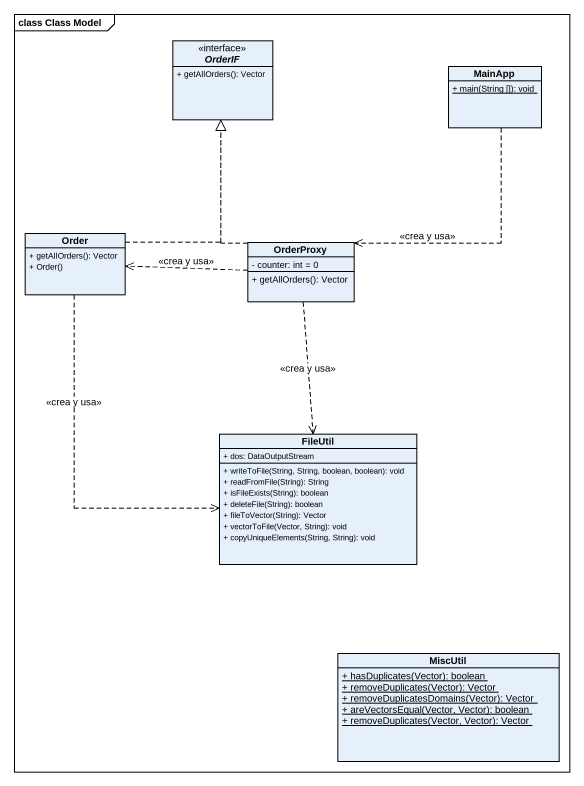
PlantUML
@startuml
mainframe class Class Model
hide circle
hide empty members
skinparam classAttributeIconSize 0
interface OrderIF {
  + getAllOrders(): Vector
}
class MainApp {
  {static} + main(String []): void
}
class Order {
  + getAllOrders(): Vector
  + Order()
}
class OrderProxy {
  - counter: int = 0
  + getAllOrders(): Vector
}
class FileUtil {
  + dos: DataOutputStream
  + writeToFile(String, String, boolean, boolean): void
  + readFromFile(String): String
  + isFileExists(String): boolean
  + deleteFile(String): boolean
  + fileToVector(String): Vector
  + vectorToFile(Vector, String): void
  + copyUniqueElements(String, String): void
}
class MiscUtil {
  {static} + hasDuplicates(Vector): boolean
  {static} + removeDuplicates(Vector): Vector
  {static} + removeDuplicatesDomains(Vector): Vector
  {static} + areVectorsEqual(Vector, Vector): boolean
  {static} + removeDuplicates(Vector, Vector): Vector
}
MainApp ..> OrderProxy : <<crea y usa>>
Order .up.|> OrderIF
Order ..> FileUtil : <<crea y usa>>
OrderProxy .up.|> OrderIF
OrderProxy .left.> Order : <<crea y usa>>
OrderProxy ..> FileUtil : <<crea y usa>>
@enduml
